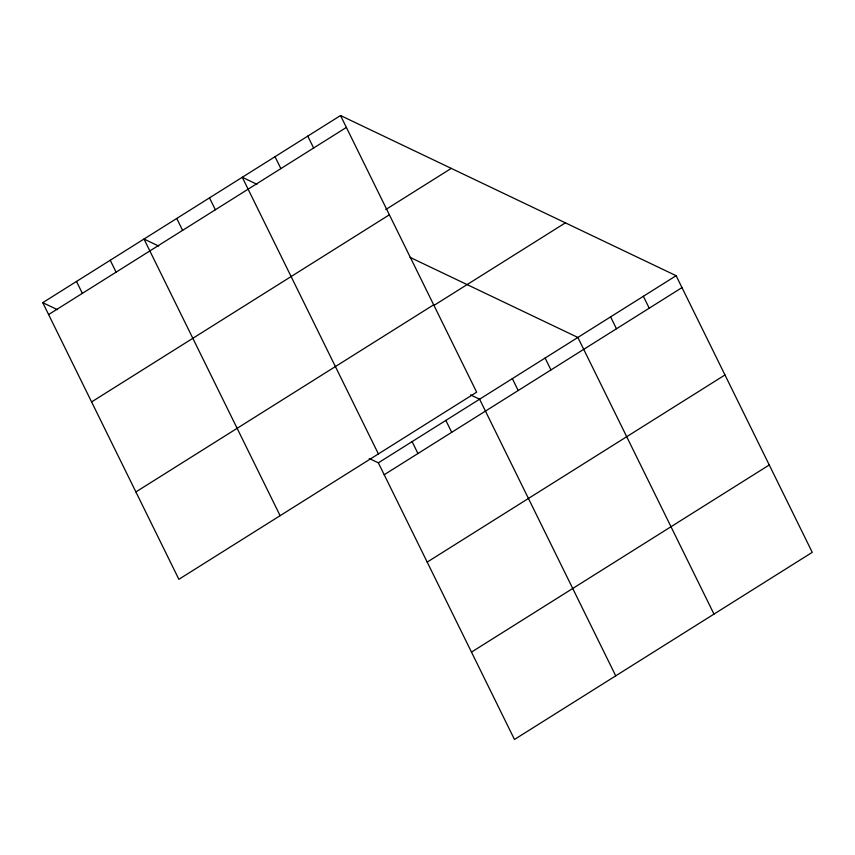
<?xml version="1.0" encoding="UTF-8"?>
<svg xmlns="http://www.w3.org/2000/svg" width="855" height="855" viewBox="0 0 855 855"><rect width="100%" height="100%" fill="white"/><g stroke="black" fill="none" stroke-linecap="round" stroke-linejoin="round"><path stroke-width="1.28" d="M340.525 115.532L476.652 392.167L178.877 579.305L42.75 302.659L340.525 115.532L676.123 275.695L812.25 552.341L514.475 739.468L378.348 462.833L369.307 458.515M48.607 314.565L346.382 127.427M385.765 209.55L451.28 168.382M91.592 401.925L389.378 214.797M135.881 491.946L433.667 304.808M434.351 305.182L565.379 222.845M378.348 462.833L676.123 275.695M384.205 474.728L681.98 287.601M427.19 562.098L724.965 374.96M471.479 652.109L769.265 464.97M256.949 184.295L242.264 177.284L378.391 453.93M410.058 257.366L577.862 337.447L713.978 614.093M158.688 246.048L143.993 239.037L280.119 515.683M470.549 394.892L479.591 399.2L615.718 675.845M42.75 302.659L57.445 309.67M643.366 296.279L649.223 308.185M610.609 316.863L616.466 328.769M545.105 358.031L550.962 369.937M512.348 378.615L518.205 390.521M307.768 136.116L313.625 148.022M445.84 420.414L451.697 432.309M275.021 156.7L280.878 168.606M412.099 441.618L417.956 453.524M209.507 197.868L215.364 209.774M176.75 218.453L182.607 230.358M110.242 260.251L116.098 272.147M76.501 281.455L82.358 293.361"/></g></svg>
